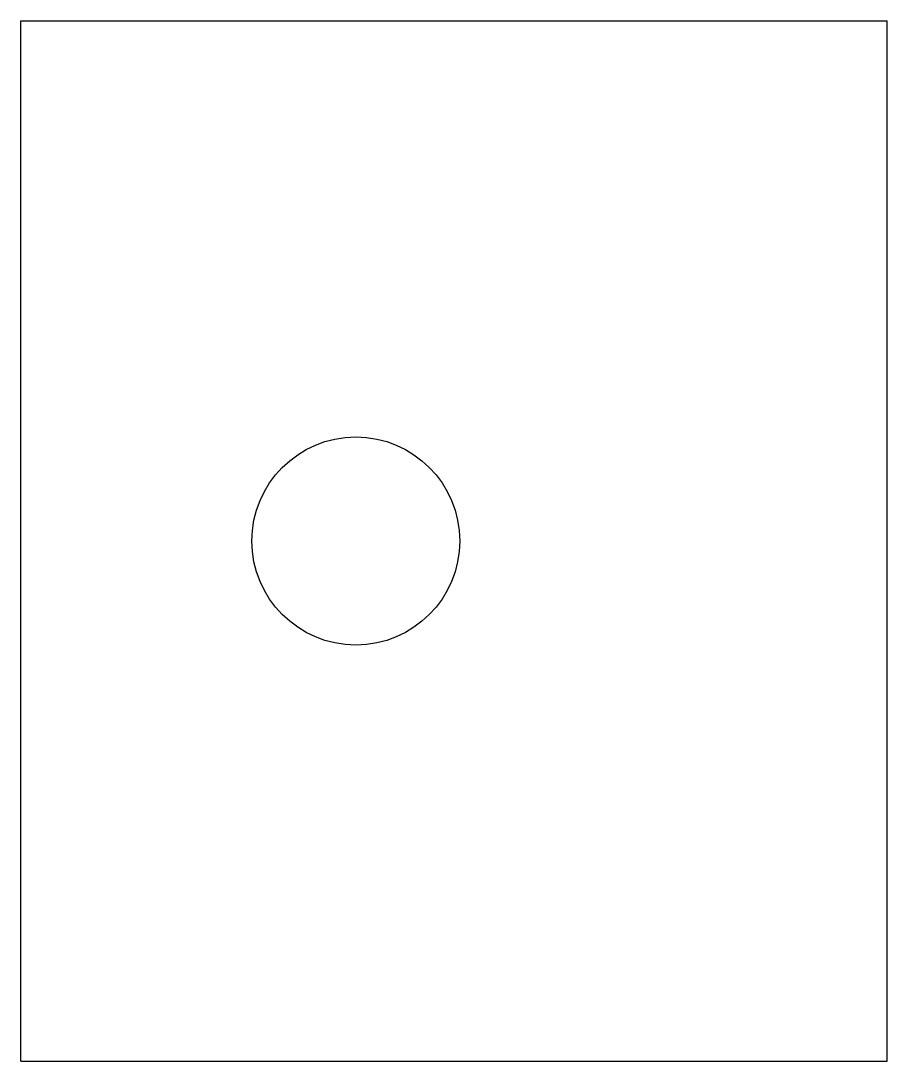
# Model space of a CAD drawing. Header units: millimetres. Extents: x 0 to 75, y -90 to 0.
import ezdxf

# ---------------------------------------------------------------- set-up
doc = ezdxf.new("R2010")
doc.units = ezdxf.units.MM
doc.layers.add('flat', color=7, linetype='CONTINUOUS')

msp = doc.modelspace()

# ---------------------------------------------------------------- linework, layer by layer
at = {"layer": 'flat'}
for p, q in [((0, -90), (0, 0)), ((0, 0), (75, 0)), ((75, -90), (75, 0)), ((0, -90), (75, -90))]:
    msp.add_line(p, q, dxfattribs=at)
msp.add_circle((29, -45), 9, dxfattribs=at)

doc.saveas('drawing.dxf')
